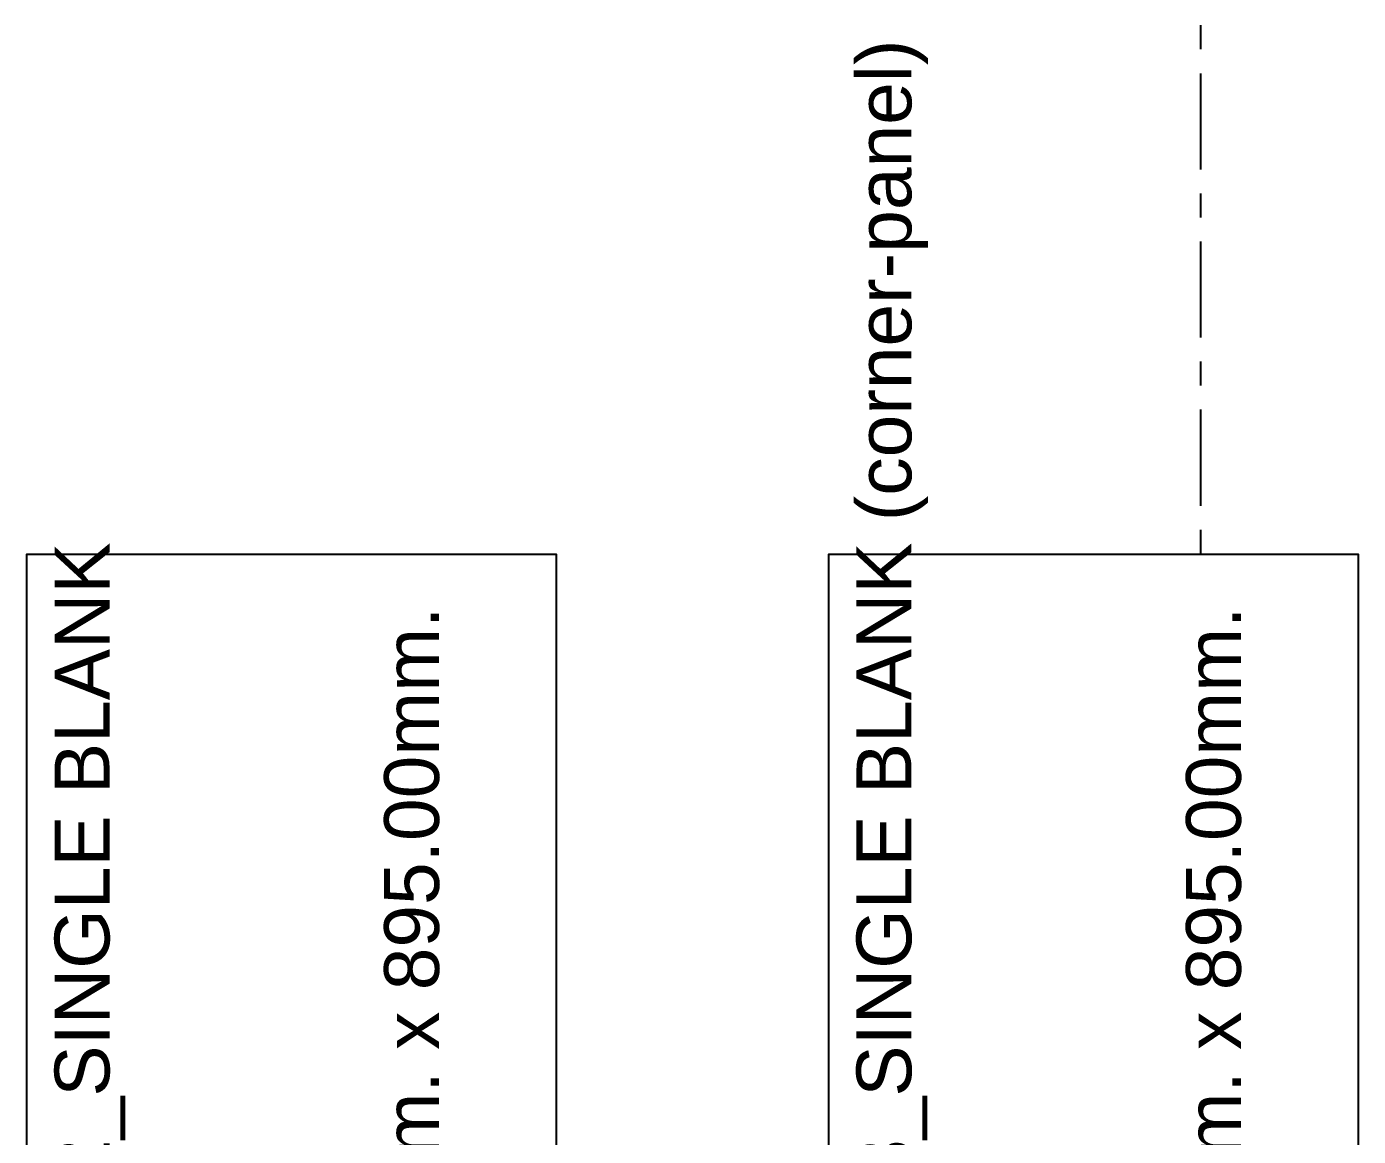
# Model space of a CAD drawing. Header units: millimetres. Extents: x -1379 to 1385823, y -4884429 to 548763.
# Drawn here: x 669100 to 671524, y -2333149 to -2331128 of the extents above; entities that cross this region are included whole.
import ezdxf
from ezdxf.enums import TextEntityAlignment as Align

# ---------------------------------------------------------------- set-up
doc = ezdxf.new("R2010")
doc.units = ezdxf.units.MM
doc.linetypes.add('CENTER', pattern=[50.8, 31.75, -6.35, 6.35, -6.35])
doc.linetypes.add('TA_GL_000.70000', pattern=[1.925, 0.7, -0.175, 0.175, -0.175, 0.7])
for name, color, linetype in [('000 - 0_SYM_DWG_GRIDLINE_MAIN_COLOR_251', 251, 'Continuous'), ('000 - 0_SYM_DWG_SLOPE-SYM_TEXT_COLOR_3', 3, 'Continuous'), ('000 - GRID', 251, 'CENTER')]:
    doc.layers.add(name, color=color, linetype=linetype)
doc.layers.add('000 - ESTIMATE_ASPG_MAIN_COLOR_6', color=6, linetype='Continuous', true_color=0xff00ff, plot=False)
doc.layers.add('000 - ESTIMATE_ASPG_TEXT_COLOR_1', color=1, linetype='Continuous', true_color=0xff0000, plot=False)
doc.layers.add('000 - ESTIMATE_ASPG_WIPEOUT_', color=250, linetype='Continuous', plot=False)
doc.styles.add('_Arial', font='arial.ttf')
doc.styles.add('ARIAL', font='arial.ttf')
doc.styles.add('TA', font='', dxfattribs={"height": 4.5})
doc.styles.get('TA').set_extended_font_data('Cordia New')

# ---------------------------------------------------------------- blocks, each defined once
blk = doc.blocks.new('*U2282')
at = {"layer": '000 - 0_SYM_DWG_GRIDLINE_MAIN_COLOR_251', "color": 0, "linetype": 'ByBlock', "ltscale": 5}
blk.add_line((10, 0), (-345.735, 0), dxfattribs=at)
at = {"style": 'TA', "flags": 1}
blk.add_attdef('LOCATION', (6, -6), '', height=4.5, rotation=270, dxfattribs=at)
at = {"layer": '000 - 0_SYM_DWG_SLOPE-SYM_TEXT_COLOR_3', "style": 'ARIAL'}
blk.add_attdef('GRID-HEAD', text='', height=4, rotation=90, dxfattribs=at).set_placement((25.6, 0), align=Align.MIDDLE_CENTER)
blk = doc.blocks.new('C-1-IV01_REV00_20260614-165118_ELEVATION_4_DIMS')
at = {"layer": '000 - GRID', "linetype": 'TA_GL_000.70000', "xscale": 50, "yscale": 50, "zscale": 50, "rotation": 270}
blk.add_blockref('*U2282', (15570, 100000), dxfattribs=at)
blk = doc.blocks.new('A$Cd3cf6656')
blk.add_wipeout([(-964.7, -457.4), (1855.6, -457.4), (1855.6, 457.4), (-964.7, 457.4)]).dxf.layer = '000 - ESTIMATE_ASPG_WIPEOUT_'
at = {"layer": '000 - ESTIMATE_ASPG_MAIN_COLOR_6'}
blk.add_lwpolyline([(-964.7, -457.4), (1855.6, -457.4), (1855.6, 507.4), (-964.7, 507.4)], close=True, dxfattribs=at)
at = {"layer": '000 - ESTIMATE_ASPG_TEXT_COLOR_1', "style": '_Arial'}
for s, p in [('LV TYPE', (-914.7, 356.5)), (':', (45, 356.5)), ('LV SINGLE-H', (-914.7, 206.5)), (':', (45, 206.5)), ('LV DOUBLE-H', (-914.7, 56.5)), (':', (45, 56.5)), ('VV_TRIM', (-914.7, -93.5)), (':', (45, -93.5)), ('F W x H x set', (-914.7, -243.5)), (':', (45, -243.5))]:
    blk.add_text(s, height=100, dxfattribs=at).set_placement(p)
for tag, p in [('LV_TYPE_VAL', (138.1, 356.5)), ('LV_SIN-H_VAL', (138.1, 206.5)), ('LV_DOU-H_VAL', (138.1, 56.5)), ('V-TRIM_VAL', (138.1, -93.5)), ('FRAME_VAL', (138.1, -243.5)), ('FRAME_SET', (138.1, -393.5))]:
    blk.add_attdef(tag, p, '', height=100, dxfattribs=at)
blk = doc.blocks.new('A$C7174f569')
at = {"rotation": 90}
for p, values in [((227270.7, 13595.6), {'LV_TYPE_VAL': 'E4_PL_03_SINGLE BLANK (corner-panel)', 'LV_SIN-H_VAL': '1790 mm. ', 'LV_DOU-H_VAL': '-', 'V-TRIM_VAL': '1790 mm.', 'FRAME_VAL': '1300.00mm. x 895.00mm.', 'FRAME_SET': '2 set'}), ((225810.7, 13595.6), {'LV_TYPE_VAL': 'E4_PL_02_SINGLE BLANK', 'LV_SIN-H_VAL': '1790 mm. ', 'LV_DOU-H_VAL': '-', 'V-TRIM_VAL': '1790 mm.', 'FRAME_VAL': '1380.00mm. x 895.00mm.', 'FRAME_SET': '2 set'})]:
    blk.add_blockref('A$Cd3cf6656', p, dxfattribs=at).add_auto_attribs(values)

msp = doc.modelspace()

# ---------------------------------------------------------------- block references
msp.add_blockref('C-1-IV01_REV00_20260614-165118_ELEVATION_4_DIMS', (655667.8, -2444975.4))

# ---------------------------------------------------------------- next in the draw order: block references
msp.add_blockref('A$C7174f569', (443796.4, -2347540.5))

doc.saveas('drawing.dxf')
